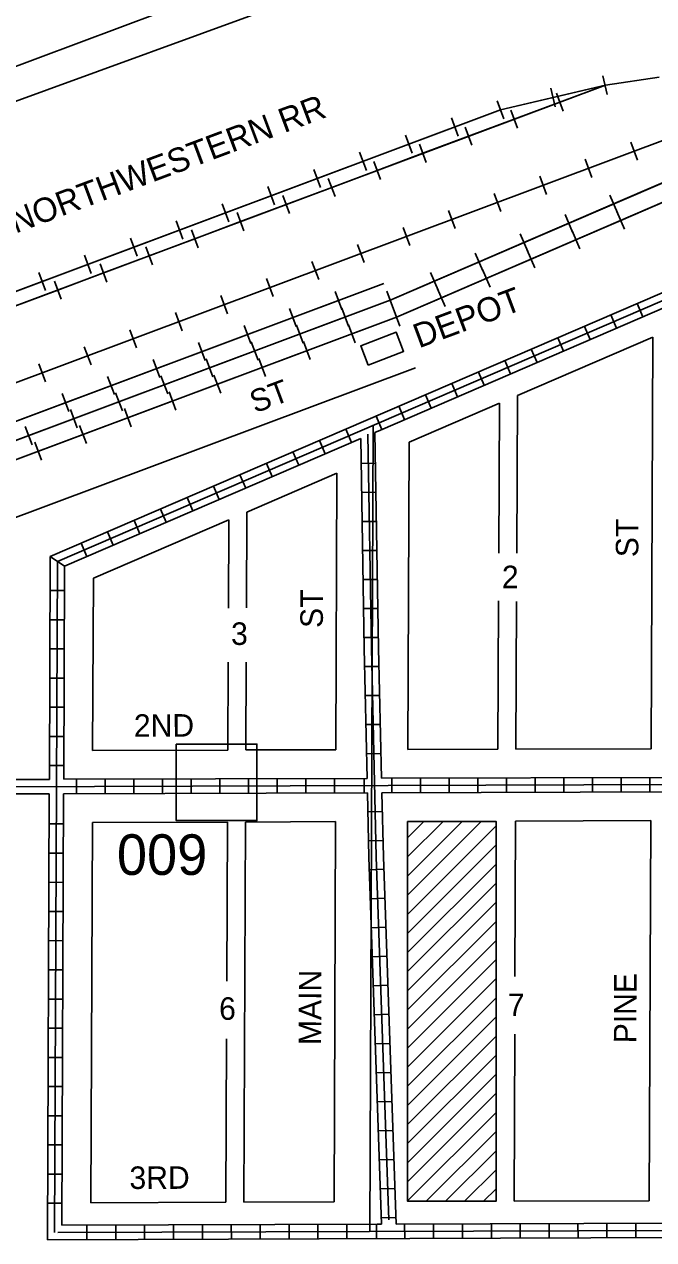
# Model space of a CAD drawing. Extents: x 474165 to 550757, y 15874479 to 16597406.
# Drawn here: x 526488 to 527187, y 15897332 to 15898681 of the extents above; entities that cross this region are included whole.
import ezdxf

# ---------------------------------------------------------------- set-up
doc = ezdxf.new("R2010")
doc.units = 0
for name, color, linetype in [('L11', 7, 'Continuous'), ('L14', 7, 'Continuous'), ('L18', 7, 'Continuous'), ('L2', 7, 'Continuous'), ('L23', 7, 'Continuous'), ('L5', 7, 'Continuous'), ('L58', 7, 'Continuous'), ('L9', 7, 'Continuous')]:
    doc.layers.add(name, color=color, linetype=linetype)

msp = doc.modelspace()

# ---------------------------------------------------------------- linework, layer by layer
at = {"layer": 'L11'}
for p, q in [((527590.8, 15898699.3), (526204.8, 15898180.5)), ((527519.5, 15898672.6), (526204.8, 15898180.5)), ((527133.8, 15898613.6), (525714.7, 15898082.5)), ((527130.8, 15898623.9), (527135.8, 15898603.1)), ((527073, 15898610.2), (527078, 15898589.4)), ((527086.8, 15898584.6), (527079.3, 15898604.7)), ((527017.2, 15898586), (526304.5, 15898319.2)), ((527013.5, 15898596), (527021, 15898576)), ((527036.2, 15898565.7), (527028.7, 15898585.7)), ((526962.6, 15898577), (526970.1, 15898556.9)), ((526911.7, 15898557.9), (526919.2, 15898537.9)), ((526985.5, 15898546.7), (526978, 15898566.8)), ((526934.8, 15898527.7), (526927.3, 15898547.8)), ((527161.8, 15898550.1), (527169.3, 15898530.1)), ((526860.7, 15898538.9), (526868.2, 15898518.8)), ((527111.2, 15898531.2), (527118.7, 15898511.1)), ((526809.8, 15898519.8), (526817.3, 15898499.8)), ((526884.1, 15898508.8), (526876.6, 15898528.8)), ((527242.4, 15898524.5), (526893.8, 15898374.3)), ((526833.4, 15898489.8), (526825.9, 15898509.8)), ((527250.3, 15898506.2), (526901.8, 15898355.9)), ((527060.7, 15898512.3), (527068.2, 15898492.2)), ((526758.9, 15898500.8), (526766.4, 15898480.7)), ((526782.8, 15898470.8), (526775.3, 15898490.9)), ((527010.1, 15898493.3), (527017.6, 15898473.3)), ((527147.1, 15898471.8), (527138.6, 15898491.4)), ((526708, 15898481.7), (526715.5, 15898461.7)), ((526732.1, 15898451.8), (526724.6, 15898471.9)), ((526959.5, 15898474.4), (526967, 15898454.4)), ((527097.3, 15898450.3), (527088.8, 15898470)), ((527155, 15898453.4), (527146.5, 15898473.1)), ((526657.1, 15898462.7), (526664.6, 15898442.6)), ((526681.4, 15898432.9), (526673.9, 15898452.9)), ((526909, 15898455.5), (526916.5, 15898435.4)), ((527105.2, 15898431.9), (527096.7, 15898451.6)), ((526606.2, 15898443.6), (526613.7, 15898423.5)), ((526858.4, 15898436.6), (526865.9, 15898416.5)), ((527047.5, 15898428.8), (527039, 15898448.5)), ((526555.3, 15898424.6), (526562.8, 15898404.5)), ((526630.7, 15898413.9), (526623.2, 15898434)), ((526997.7, 15898407.4), (526989.2, 15898427.1)), ((527055.4, 15898410.5), (527046.9, 15898430.2)), ((526580.1, 15898394.9), (526572.5, 15898415)), ((526807.8, 15898417.7), (526815.3, 15898397.6)), ((526504.4, 15898405.5), (526511.9, 15898385.4)), ((526529.4, 15898376), (526521.9, 15898396)), ((526757.3, 15898398.7), (526764.8, 15898378.7)), ((526947.9, 15898385.9), (526939.4, 15898405.6)), ((527005.6, 15898389), (526997.1, 15898408.7)), ((526887.7, 15898393.4), (525826.8, 15897996.3)), ((526833.4, 15898384.5), (526841, 15898364.5)), ((526891, 15898384.7), (526898.5, 15898364.6)), ((526955.8, 15898367.6), (526947.3, 15898387.2)), ((526894.8, 15898374.7), (525690.2, 15897923.8)), ((526706.7, 15898379.8), (526714.2, 15898359.7)), ((526901.8, 15898355.9), (524762.7, 15897555.3)), ((526656.1, 15898360.9), (526663.6, 15898340.8)), ((526782.9, 15898365.6), (526790.4, 15898345.6)), ((526840.8, 15898365.9), (526848.3, 15898345.8)), ((526898, 15898366), (526905.5, 15898345.9)), ((526605.6, 15898341.9), (526613.1, 15898321.9)), ((526732.4, 15898346.7), (526739.9, 15898326.6)), ((526790.6, 15898347.1), (526798.1, 15898327.1)), ((526848.3, 15898347.3), (526855.8, 15898327.3)), ((526740.4, 15898328.3), (526747.9, 15898308.3)), ((526798.5, 15898328.7), (526806, 15898308.7)), ((526555, 15898323), (526562.5, 15898303)), ((526681.9, 15898327.8), (526689.4, 15898307.7)), ((526504.4, 15898304.1), (526511.9, 15898284)), ((526631.4, 15898308.9), (526638.9, 15898288.8)), ((526690.2, 15898309.6), (526697.7, 15898289.5)), ((526748.8, 15898310.1), (526756.3, 15898290.1)), ((526580.8, 15898290), (526588.4, 15898269.9)), ((526640, 15898290.8), (526647.6, 15898270.7)), ((526699, 15898291.5), (526706.5, 15898271.4)), ((526530.3, 15898271.1), (526537.8, 15898251)), ((526589.8, 15898272), (526597.3, 15898251.9)), ((526649.3, 15898272.9), (526656.8, 15898252.8)), ((526539.7, 15898253.2), (526547.2, 15898233.1)), ((526599.5, 15898254.3), (526607.1, 15898234.2)), ((526489.5, 15898234.4), (526497, 15898214.3)), ((526549.8, 15898235.6), (526557.3, 15898215.6)), ((526500, 15898217), (526507.6, 15898197))]:
    msp.add_line(p, q, dxfattribs=at)
for points in [[(527133.8, 15898613.6), (527083.1, 15898594.7), (527032.4, 15898575.7), (526981.7, 15898556.7), (526931.1, 15898537.8), (526880.4, 15898518.8), (526829.7, 15898499.8), (526779, 15898480.8), (526728.3, 15898461.9), (526677.7, 15898442.9), (526627, 15898423.9), (526576.3, 15898405), (526525.6, 15898386), (526474.9, 15898367), (526424.3, 15898348.1)], [(527017.2, 15898586), (527133.8, 15898613.6), (527193.2, 15898622.3)], [(527017.2, 15898586), (527075.5, 15898599.8), (527133.8, 15898613.6), (527193.2, 15898622.3)], [(527017.2, 15898586), (526304.5, 15898319.2)], [(527242.4, 15898524.5), (527192.6, 15898503.1), (527142.8, 15898481.6), (527093, 15898460.1), (527043.2, 15898438.7), (526993.4, 15898417.2), (526943.6, 15898395.8), (526893.8, 15898374.3)], [(527250.3, 15898506.2), (527200.5, 15898484.7), (527150.7, 15898463.2), (527100.9, 15898441.8), (527051.1, 15898420.3), (527001.3, 15898398.9), (526951.6, 15898377.4), (526901.8, 15898355.9)], [(526887.7, 15898393.4), (525826.8, 15897996.3)], [(526894.8, 15898374.7), (525690.2, 15897923.8)], [(526901.8, 15898355.9), (524762.7, 15897555.3)]]:
    msp.add_lwpolyline(points, dxfattribs=at)
msp.add_lwpolyline([(526870.1, 15898302.6), (526861.9, 15898324), (526901.4, 15898339.2), (526909.6, 15898317.8)], close=True, dxfattribs=at)
at = {"layer": 'L14'}
for p, q in [((526914, 15897777.8), (526932.2, 15897796)), ((526914, 15897756.6), (526953.4, 15897796)), ((526914, 15897735.3), (526974.6, 15897796)), ((526914, 15897714.1), (526995.8, 15897796)), ((526914, 15897692.9), (527012.2, 15897791.2)), ((526914, 15897671.7), (527012.2, 15897770)), ((526914, 15897650.5), (527012.2, 15897748.7)), ((526914, 15897629.3), (527012.2, 15897727.5)), ((526914, 15897608.1), (527012.2, 15897706.3)), ((526914, 15897586.8), (527012.2, 15897685.1)), ((526914, 15897565.6), (527012.2, 15897663.9)), ((526914, 15897544.4), (527012.2, 15897642.7)), ((526914, 15897523.2), (527012.2, 15897621.5)), ((526914, 15897502), (527012.2, 15897600.2)), ((526914, 15897480.8), (527012.2, 15897579)), ((526914, 15897459.6), (527012.2, 15897557.8)), ((526914, 15897438.4), (527012.2, 15897536.6)), ((526914, 15897417.1), (527012.2, 15897515.4)), ((526914, 15897395.9), (527012.2, 15897494.2)), ((526914, 15897374.7), (527012.2, 15897473)), ((526934.8, 15897374.3), (527012.2, 15897451.8)), ((526956, 15897374.3), (527012.2, 15897430.5)), ((526977.2, 15897374.3), (527012.2, 15897409.3)), ((526998.4, 15897374.3), (527012.2, 15897388.1))]:
    msp.add_line(p, q, dxfattribs=at)
msp.add_lwpolyline([(526914, 15897796), (527012.2, 15897796), (527012.2, 15897374.3), (526914, 15897374.3)], close=True, dxfattribs=at)
at = {"layer": 'L18'}
for p, q in [((527469, 15899004.9), (525831.4, 15898392)), ((527186.2, 15898333.7), (527035.9, 15898268.9)), ((527186.2, 15898333.7), (527184.3, 15897876.8)), ((526922.8, 15898299.7), (525339.5, 15897707.1)), ((527035.9, 15898268.9), (527035.2, 15898093.8)), ((527015.9, 15898260.3), (526915.7, 15898217.1)), ((527015.9, 15898260.3), (527015.2, 15898093.9)), ((526915.7, 15898217.1), (526914.3, 15897876)), ((526835.6, 15898182.6), (526735.4, 15898139.4)), ((526835.6, 15898182.6), (526834.3, 15897875.7)), ((526735.4, 15898139.4), (526735, 15898033)), ((526715.4, 15898130.8), (526565.1, 15898066)), ((526715.4, 15898130.8), (526715, 15898032.9)), ((526565.1, 15898066), (526564.3, 15897874.9)), ((527015, 15898041), (527014.3, 15897876.3)), ((527035, 15898040.1), (527034.3, 15897876.4)), ((526714.7, 15897973), (526714.3, 15897875.3)), ((526734.7, 15897972.9), (526734.3, 15897875.4)), ((526714.3, 15897875.3), (526564.3, 15897874.9)), ((526834.3, 15897875.7), (526734.3, 15897875.4)), ((527014.3, 15897876.3), (526914.3, 15897876)), ((527184.3, 15897876.8), (527034.3, 15897876.4)), ((526564, 15897794.9), (526562.2, 15897372.8)), ((526714, 15897795.4), (526564, 15897794.9)), ((526714, 15897795.4), (526713.3, 15897618.8)), ((526734, 15897795.4), (526732.3, 15897373.4)), ((526834, 15897795.8), (526734, 15897795.4)), ((526834, 15897795.8), (526832.3, 15897373.7)), ((527034, 15897796.4), (527033.2, 15897623.9)), ((527184, 15897796.9), (527034, 15897796.4)), ((527184, 15897796.9), (527182.3, 15897374.8)), ((527033, 15897560), (527032.2, 15897374.3)), ((526713, 15897554.7), (526712.3, 15897373.3)), ((526712.3, 15897373.3), (526562.2, 15897372.8)), ((526832.3, 15897373.7), (526732.3, 15897373.4)), ((527182.3, 15897374.8), (527032.2, 15897374.3))]:
    msp.add_line(p, q, dxfattribs=at)
at = {"layer": 'L2'}
msp.add_line((525817, 15898353.8), (527393.9, 15898929.5), dxfattribs=at)
at = {"layer": 'L5'}
for p, q in [((527286.7, 15898421.7), (526517.2, 15898090)), ((527289.9, 15898414.3), (526525.2, 15898084.7)), ((527218.4, 15898374.8), (526883.8, 15898230.6)), ((527175.4, 15898356.3), (527169.1, 15898371)), ((527146, 15898343.6), (527139.7, 15898358.3)), ((527116.6, 15898330.9), (527110.3, 15898345.6)), ((527087.2, 15898318.2), (527080.8, 15898333)), ((527057.8, 15898305.6), (527051.4, 15898320.3)), ((527028.4, 15898292.9), (527022, 15898307.6)), ((526998.9, 15898280.2), (526992.6, 15898294.9)), ((526969.5, 15898267.5), (526963.2, 15898282.2)), ((526940.1, 15898254.9), (526933.8, 15898269.6)), ((526910.7, 15898242.2), (526904.4, 15898256.9)), ((526875.8, 15898235.9), (526872.1, 15897340.9)), ((526885.4, 15898231.3), (526879, 15898246)), ((526861.9, 15898221.2), (526533.2, 15898079.5)), ((526851.9, 15898216.8), (526845.6, 15898231.5)), ((526883.8, 15898230.6), (526877.8, 15898228)), ((526822.5, 15898204.2), (526816.1, 15898218.9)), ((526763.7, 15898178.8), (526757.3, 15898193.5)), ((526793.1, 15898191.5), (526786.7, 15898206.2)), ((526862.3, 15898193.4), (526878.4, 15898193.7)), ((526734.2, 15898166.1), (526727.9, 15898180.8)), ((526704.8, 15898153.5), (526698.5, 15898168.2)), ((526675.4, 15898140.8), (526669.1, 15898155.5)), ((526862.9, 15898161.2), (526879, 15898161.5)), ((526646, 15898128.1), (526639.7, 15898142.8)), ((526616.6, 15898115.4), (526610.3, 15898130.1)), ((526863.4, 15898129), (526879.5, 15898129.2)), ((526587.2, 15898102.7), (526580.8, 15898117.5)), ((526557.8, 15898090.1), (526551.4, 15898104.8)), ((526517.2, 15898090), (526516.2, 15897842.7)), ((526864, 15898096.8), (526880.1, 15898097)), ((526525.2, 15898084.7), (526522.1, 15897339.7)), ((526533.2, 15898079.5), (526532.2, 15897842.8)), ((526864.5, 15898064.6), (526880.6, 15898064.8)), ((526533.2, 15898052.3), (526517, 15898052.4)), ((526865, 15898032.3), (526881.1, 15898032.6)), ((526533, 15898019.9), (526516.8, 15898020)), ((526865.6, 15898000.1), (526881.7, 15898000.4)), ((526532.9, 15897987.5), (526516.7, 15897987.6)), ((526866.2, 15897967.9), (526882.4, 15897968.2)), ((526532.8, 15897955.1), (526516.6, 15897955.2)), ((526867, 15897935.7), (526883.1, 15897936)), ((526532.6, 15897922.8), (526516.4, 15897922.8)), ((526867.7, 15897903.5), (526883.8, 15897903.8)), ((526532.5, 15897890.4), (526516.3, 15897890.4)), ((526868.4, 15897871.2), (526884.5, 15897871.6)), ((526532.3, 15897858), (526516.2, 15897858)), ((526516.2, 15897842.7), (525786.8, 15897840.4)), ((526869.1, 15897843.8), (526532.2, 15897842.8)), ((526546.4, 15897842.8), (526546.4, 15897826.9)), ((526578.2, 15897842.9), (526578.2, 15897827)), ((526610, 15897843), (526610.1, 15897827.1)), ((526641.9, 15897843.1), (526641.9, 15897827.2)), ((526673.7, 15897843.2), (526673.8, 15897827.3)), ((526705.5, 15897843.3), (526705.6, 15897827.4)), ((526737.4, 15897843.4), (526737.4, 15897827.5)), ((526769.2, 15897843.5), (526769.3, 15897827.6)), ((526801.1, 15897843.6), (526801.1, 15897827.7)), ((526832.9, 15897843.7), (526832.9, 15897827.8)), ((526865.9, 15897843.8), (526865.9, 15897827.9)), ((527216.2, 15897845), (526885.1, 15897843.9)), ((526896.6, 15897843.9), (526896.6, 15897828)), ((526928.4, 15897844), (526928.4, 15897828.1)), ((526960.2, 15897844.1), (526960.3, 15897828.2)), ((526992.1, 15897844.2), (526992.1, 15897828.3)), ((527023.9, 15897844.3), (527023.9, 15897828.4)), ((527055.7, 15897844.4), (527055.8, 15897828.5)), ((527087.6, 15897844.5), (527087.6, 15897828.6)), ((527119.4, 15897844.6), (527119.4, 15897828.7)), ((527151.2, 15897844.7), (527151.3, 15897828.8)), ((527183.1, 15897844.8), (527183.1, 15897828.9)), ((528329.2, 15897840.5), (525814.2, 15897832.5)), ((526516.1, 15897826.7), (525789.7, 15897824.4)), ((526516.1, 15897826.7), (526514.1, 15897331.7)), ((526532.1, 15897826.8), (526530.1, 15897347.8)), ((526869.5, 15897827.9), (526532.1, 15897826.8)), ((527216.1, 15897829), (526885.5, 15897827.9)), ((526869.9, 15897806.8), (526886, 15897807.2)), ((526532.1, 15897793.2), (526515.9, 15897793.2)), ((526870.6, 15897774.6), (526886.7, 15897775)), ((526531.9, 15897760.8), (526515.8, 15897760.9)), ((526871.5, 15897742.3), (526887.6, 15897742.9)), ((526531.8, 15897728.4), (526515.6, 15897728.5)), ((526872.7, 15897710.1), (526888.8, 15897710.7)), ((526531.7, 15897696), (526515.5, 15897696.1)), ((526873.8, 15897677.9), (526889.9, 15897678.5)), ((526531.6, 15897663.6), (526515.4, 15897663.7)), ((526874.9, 15897645.7), (526891, 15897646.3)), ((526531.4, 15897631.2), (526515.2, 15897631.3)), ((526876, 15897613.5), (526892.1, 15897614.1)), ((526531.3, 15897598.8), (526515.1, 15897598.9)), ((526877.1, 15897581.3), (526893.2, 15897581.9)), ((526531.2, 15897566.5), (526515, 15897566.5)), ((526878.2, 15897549.1), (526894.3, 15897549.7)), ((526531, 15897534.1), (526514.8, 15897534.1)), ((526879.3, 15897516.9), (526895.4, 15897517.5)), ((526530.9, 15897501.7), (526514.7, 15897501.7)), ((526880.5, 15897484.7), (526896.6, 15897485.3)), ((526530.8, 15897469.3), (526514.6, 15897469.3)), ((526881.6, 15897452.5), (526897.7, 15897453.1)), ((526530.6, 15897436.9), (526514.4, 15897437)), ((526882.7, 15897420.3), (526898.8, 15897420.9)), ((526530.5, 15897404.5), (526514.3, 15897404.6)), ((526883.8, 15897388.1), (526899.9, 15897388.7)), ((526530.3, 15897372.1), (526514.2, 15897372.2)), ((529220.8, 15897348.4), (526525.7, 15897339.8)), ((526885.2, 15897348.9), (526530.1, 15897347.8)), ((526557.8, 15897347.9), (526557.8, 15897331.8)), ((526589.9, 15897348), (526589.9, 15897331.9)), ((526622, 15897348.1), (526622, 15897332)), ((526654.1, 15897348.2), (526654.1, 15897332.1)), ((526686.1, 15897348.3), (526686.2, 15897332.2)), ((526718.2, 15897348.4), (526718.3, 15897332.3)), ((526750.3, 15897348.5), (526750.3, 15897332.5)), ((526782.4, 15897348.6), (526782.4, 15897332.6)), ((526814.5, 15897348.7), (526814.5, 15897332.7)), ((526846.6, 15897348.8), (526846.6, 15897332.8)), ((526879.5, 15897348.9), (526879.6, 15897332.9)), ((526883.8, 15897348.9), (526880.2, 15897348.9)), ((526884.9, 15897355.9), (526901, 15897356.5)), ((527214.2, 15897349.9), (526901.2, 15897348.9)), ((526910.7, 15897349), (526910.8, 15897333)), ((526942.8, 15897349.1), (526942.8, 15897333.1)), ((526974.9, 15897349.2), (526974.9, 15897333.2)), ((527007, 15897349.3), (527007, 15897333.3)), ((527039.1, 15897349.4), (527039.1, 15897333.4)), ((527071.1, 15897349.5), (527071.2, 15897333.5)), ((527103.2, 15897349.6), (527103.3, 15897333.6)), ((527135.3, 15897349.7), (527135.3, 15897333.7)), ((527167.4, 15897349.8), (527167.4, 15897333.8)), ((527594.1, 15897335.2), (526514.1, 15897331.7))]:
    msp.add_line(p, q, dxfattribs=at)
for points in [[(526861.9, 15898221.2), (526865.8, 15897988.1), (526869.1, 15897843.8)], [(526869.8, 15898225.8), (526873.8, 15897988.3), (526879.1, 15897756.7), (526893, 15897353.8)], [(526877.8, 15898228), (526881.8, 15897988.4), (526885.1, 15897843.9)], [(526517.2, 15898090), (526533.2, 15898079.5)], [(526869.5, 15897827.9), (526871.1, 15897756.4), (526885.2, 15897348.9)], [(526885.5, 15897827.9), (526887.1, 15897756.9), (526901.2, 15897348.9)]]:
    msp.add_lwpolyline(points, dxfattribs=at)
at = {"layer": 'L58'}
msp.add_lwpolyline([(526657.2, 15897881.9), (526746.7, 15897881.9), (526746.7, 15897797), (526657.2, 15897797)], close=True, dxfattribs=at)

# ---------------------------------------------------------------- texts
at = {"layer": 'L11'}
for s, rotation, p in [('CHICAGO & NORTHWESTERN RR', 20.5194, (526279.8, 15898374.1)), ('DEPOT', 20.5196, (526926.6, 15898321.1))]:
    msp.add_text(s, height=26.96, rotation=rotation, dxfattribs=at).set_placement(p)
at = {"layer": 'L23'}
for s, p in [('2', (527018.7, 15898055)), ('3', (526718, 15897992)), ('6', (526704.7, 15897575.8)), ('7', (527025.3, 15897579.9))]:
    msp.add_text(s, height=25, dxfattribs=at).set_placement(p)
at = {"layer": 'L58'}
msp.add_text('009', height=45, dxfattribs=at).set_placement((526591.2, 15897736.7))
at = {"layer": 'L9'}
for s, rotation, p in [('ST', 20.5198, (526744.6, 15898249)), ('ST', 89.7655, (527170.2, 15898089.3)), ('ST', 89.7647, (526819.9, 15898010.8)), ('2ND', 0.1833, (526610.1, 15897890)), ('MAIN', 89.7638, (526818, 15897547.7)), ('PINE', 89.7651, (527168, 15897549.7)), ('3RD', 0.1871, (526605.2, 15897388))]:
    msp.add_text(s, height=25, rotation=rotation, dxfattribs=at).set_placement(p)

doc.saveas('drawing.dxf')
